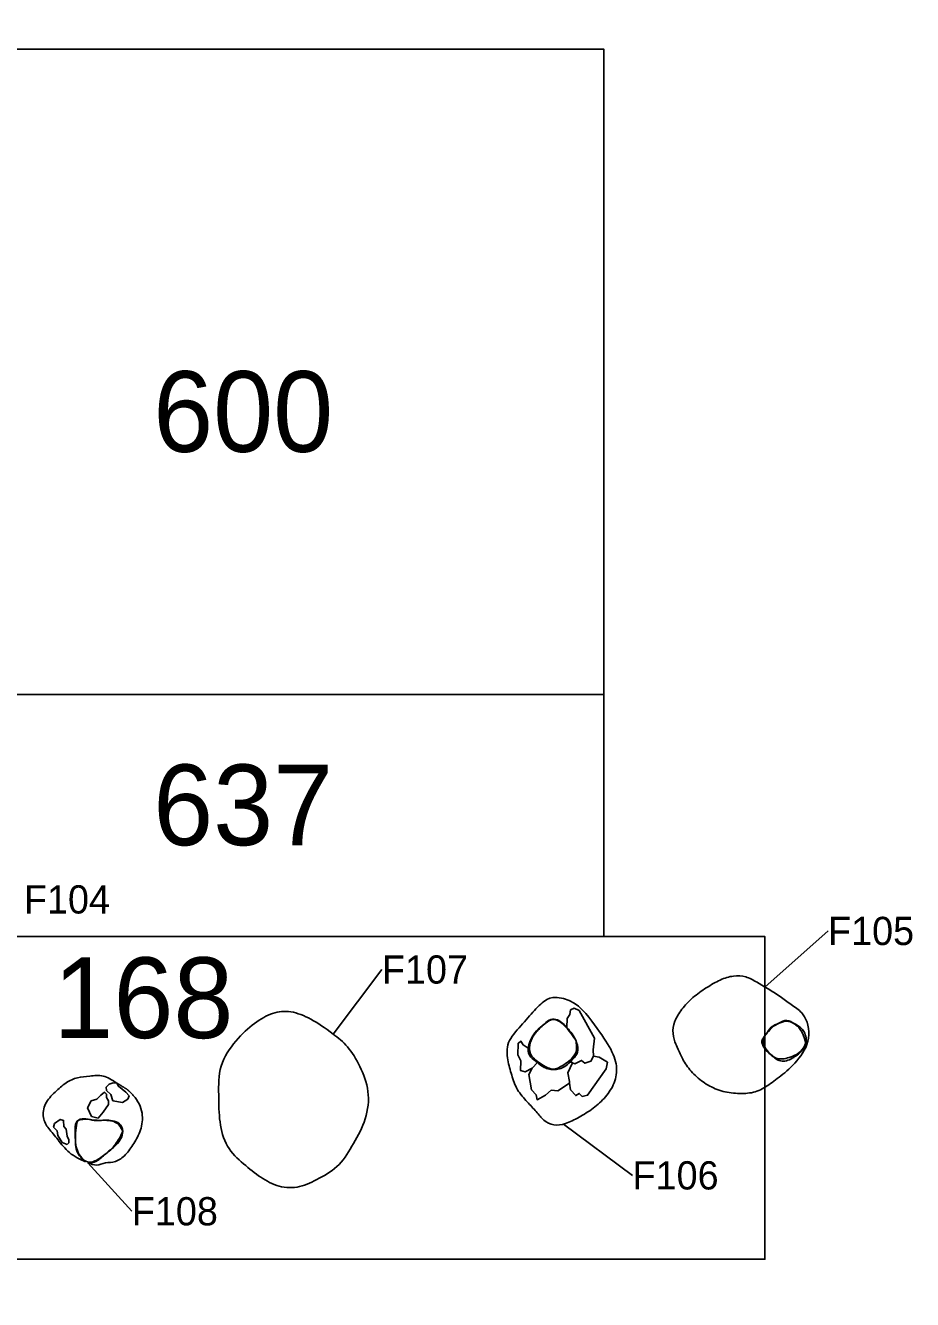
# Model space of a CAD drawing. Extents: x -471 to -328, y -279 to -247.
# Drawn here: x -339.17 to -328.17, y -277.5 to -261.71 of the extents above; entities that cross this region are included whole.
import ezdxf

# ---------------------------------------------------------------- set-up
doc = ezdxf.new("R2010")
doc.units = 0
for name, color, linetype in [('1796 Fenceline', 7, 'Continuous'), ('Feature Labels', 7, 'Continuous'), ('Limits of Excavation', 7, 'Continuous'), ('Other Features', 7, 'Continuous'), ('Quadrat Labels', 7, 'Continuous'), ('Quadrats-Garden Fence Excavations', 7, 'Continuous'), ('Quadrats-Wheeler Box', 7, 'Continuous'), ('Stone', 7, 'Continuous')]:
    doc.layers.add(name, color=color, linetype=linetype)

msp = doc.modelspace()

# ---------------------------------------------------------------- linework, layer by layer
at = {"layer": '1796 Fenceline'}
msp.add_line((-332.413, -274.901), (-332.422, -274.82), dxfattribs=at)
for points in [[(-332.457, -274.126), (-332.454, -274.018), (-332.419, -273.965), (-332.41, -273.91), (-332.364, -273.889), (-332.305, -273.919), (-332.115, -274.261), (-332.13, -274.404), (-332.127, -274.483)], [(-332.887, -274.632), (-332.975, -274.679), (-333.033, -274.661), (-333.027, -274.541), (-333.065, -274.465), (-333.062, -274.325), (-333.027, -274.299), (-332.998, -274.343), (-332.935, -274.385)], [(-332.127, -274.483), (-332.057, -274.495), (-331.954, -274.559), (-331.969, -274.641), (-332.2, -274.968), (-332.267, -274.983), (-332.302, -274.945), (-332.346, -274.971), (-332.413, -274.901)], [(-332.422, -274.82), (-332.567, -274.914), (-332.652, -274.905), (-332.72, -274.968), (-332.825, -275.024), (-332.837, -274.961), (-332.896, -274.9), (-332.926, -274.71), (-332.887, -274.632)], [(-338.266, -275.252), (-338.349, -275.231), (-338.399, -275.123), (-338.354, -275.038), (-338.285, -275.018), (-338.236, -274.967), (-338.19, -274.93), (-338.162, -274.956), (-338.162, -274.997), (-338.141, -275.035), (-338.141, -275.083), (-338.205, -275.177), (-338.266, -275.252)], [(-338.034, -274.818), (-338.016, -274.857), (-337.924, -274.93), (-337.885, -274.977), (-337.9, -275.016), (-337.965, -275.057), (-338.085, -275.035), (-338.111, -274.96), (-338.162, -274.909), (-338.169, -274.868), (-338.132, -274.831), (-338.083, -274.812), (-338.034, -274.818)], [(-338.65, -275.579), (-338.712, -275.553), (-338.768, -275.465), (-338.775, -275.409), (-338.82, -275.362), (-338.807, -275.319), (-338.738, -275.267), (-338.697, -275.28), (-338.691, -275.356), (-338.663, -275.39), (-338.652, -275.476), (-338.631, -275.521), (-338.633, -275.558), (-338.65, -275.579)]]:
    msp.add_lwpolyline(points, dxfattribs=at)
for points, degree in [([(-329.544, -273.946), (-329.58, -273.907), (-329.68, -273.844), (-329.809, -273.741), (-329.963, -273.649), (-330.098, -273.567), (-330.236, -273.49), (-330.39, -273.481), (-330.552, -273.531), (-330.729, -273.634), (-330.9, -273.753), (-331.037, -273.902), (-331.128, -274.05), (-331.152, -274.205), (-331.121, -274.297), (-331.104, -274.336)], 3), ([(-332.576, -273.757), (-332.605, -273.754), (-332.701, -273.756), (-332.858, -273.91), (-333.023, -274.104), (-333.213, -274.314), (-333.194, -274.535), (-333.142, -274.717), (-333.08, -274.906), (-332.945, -275.052), (-332.834, -275.173), (-332.745, -275.284), (-332.625, -275.348), (-332.474, -275.329), (-332.306, -275.244), (-332.127, -275.134), (-331.971, -274.992), (-331.859, -274.823), (-331.822, -274.607), (-331.909, -274.378), (-332.129, -274.072), (-332.352, -273.777), (-332.576, -273.757)], 3), ([(-331.104, -274.336), (-331.1, -274.346), (-331.063, -274.435), (-330.996, -274.573), (-330.868, -274.732), (-330.711, -274.846), (-330.524, -274.931), (-330.312, -274.95), (-330.116, -274.94), (-329.952, -274.84), (-329.789, -274.72), (-329.57, -274.528), (-329.406, -274.226), (-329.494, -274.001), (-329.544, -273.946)], 3), ([(-332.935, -274.385), (-332.932, -274.361), (-332.913, -274.296), (-332.863, -274.189), (-332.759, -274.107), (-332.676, -274.021), (-332.589, -274.023), (-332.521, -274.06), (-332.478, -274.102), (-332.457, -274.126)], 3), ([(-332.347, -274.286), (-332.429, -274.158), (-332.527, -274.061), (-332.604, -274.025), (-332.65, -274.025), (-332.747, -274.092), (-332.865, -274.21), (-332.916, -274.312), (-332.932, -274.44), (-332.834, -274.553), (-332.655, -274.65), (-332.593, -274.65), (-332.393, -274.533), (-332.322, -274.404), (-332.347, -274.286), (-332.347, -274.286), (-332.347, -274.286)], 3), ([(-330.038, -274.314), (-330.039, -274.304), (-330.038, -274.273), (-329.981, -274.212), (-329.934, -274.117), (-329.825, -274.075), (-329.73, -274.019), (-329.631, -274.085), (-329.513, -274.146), (-329.482, -274.264), (-329.494, -274.322)], 3), ([(-329.494, -274.322), (-329.535, -274.155), (-329.646, -274.074), (-329.726, -274.038), (-329.825, -274.071), (-329.917, -274.122), (-330, -274.229), (-330.036, -274.286), (-330, -274.393), (-329.905, -274.486), (-329.825, -274.536), (-329.616, -274.48), (-329.529, -274.399), (-329.494, -274.322), (-329.494, -274.322), (-329.494, -274.322)], 3), ([(-329.494, -274.322), (-329.5, -274.35), (-329.531, -274.412), (-329.635, -274.503), (-329.794, -274.574), (-329.917, -274.477), (-329.992, -274.414), (-330.034, -274.341), (-330.038, -274.314)], 3), ([(-338.034, -274.818), (-338.096, -274.779), (-338.202, -274.709), (-338.376, -274.732), (-338.524, -274.742), (-338.666, -274.804), (-338.802, -274.929), (-338.939, -275.064), (-338.962, -275.255), (-338.887, -275.38), (-338.766, -275.513), (-338.638, -275.69), (-338.493, -275.763), (-338.425, -275.792)], 3), ([(-337.832, -274.969), (-337.888, -274.907), (-337.96, -274.864), (-338.034, -274.818)], 2), ([(-338.397, -275.804), (-338.357, -275.821), (-338.286, -275.848), (-338.18, -275.798), (-338.053, -275.804), (-337.921, -275.711), (-337.824, -275.568), (-337.733, -275.408), (-337.701, -275.19), (-337.77, -275.037), (-337.832, -274.969)], 3), ([(-338.425, -275.792), (-338.442, -275.782), (-338.486, -275.739), (-338.538, -275.662), (-338.553, -275.551), (-338.548, -275.435), (-338.562, -275.324), (-338.495, -275.253), (-338.394, -275.26), (-338.291, -275.291), (-338.181, -275.272), (-338.092, -275.28), (-337.994, -275.307), (-337.964, -275.379), (-337.963, -275.416)], 3), ([(-337.963, -275.416), (-338.008, -275.317), (-338.094, -275.283), (-338.18, -275.276), (-338.272, -275.283), (-338.416, -275.261), (-338.506, -275.27), (-338.534, -275.298), (-338.551, -275.442), (-338.549, -275.558), (-338.532, -275.654), (-338.472, -275.751), (-338.403, -275.803), (-338.313, -275.796), (-338.19, -275.71), (-338.04, -275.579), (-337.963, -275.416), (-337.963, -275.416), (-337.963, -275.416)], 3), ([(-337.963, -275.416), (-337.96, -275.477), (-338.039, -275.596), (-338.179, -275.695), (-338.285, -275.798), (-338.37, -275.811), (-338.397, -275.804)], 3)]:
    msp.add_open_spline(points, degree=degree, dxfattribs=at)
at = {"layer": 'Feature Labels'}
for p, q in [((-329.218, -272.931), (-330, -273.626)), ((-334.749, -273.409), (-335.354, -274.209)), ((-331.642, -275.961), (-332.498, -275.326)), ((-337.85, -276.406), (-338.397, -275.804))]:
    msp.add_line(p, q, dxfattribs=at)
at = {"layer": 'Limits of Excavation'}
msp.add_lwpolyline([(-390.6, -277.5), (-380.6, -277.5), (-370.6, -277.5), (-370.6, -277), (-330, -277), (-330, -273), (-332, -273), (-332, -262), (-340, -262), (-340, -273), (-342, -273), (-342, -262), (-350, -262), (-350, -252), (-350.43, -252)], dxfattribs=at)
at = {"layer": 'Other Features'}
msp.add_open_spline([(-335.354, -274.209), (-335.458, -274.131), (-335.63, -274.014), (-335.881, -273.913), (-336.106, -273.938), (-336.324, -274.061), (-336.565, -274.281), (-336.779, -274.596), (-336.772, -274.969), (-336.77, -275.303), (-336.687, -275.615), (-336.463, -275.825), (-336.254, -275.99), (-336.031, -276.114), (-335.764, -276.12), (-335.532, -276.004), (-335.261, -275.844), (-335.102, -275.568), (-334.935, -275.27), (-334.895, -274.913), (-335.017, -274.601), (-335.169, -274.352), (-335.293, -274.255), (-335.354, -274.209)], degree=3, dxfattribs=at)
at = {"layer": 'Quadrats-Garden Fence Excavations'}
msp.add_lwpolyline([(-330, -273), (-340, -273), (-340, -277), (-330, -277)], close=True, dxfattribs=at)
at = {"layer": 'Quadrats-Wheeler Box'}
for p, q in [((-332, -270), (-332, -273)), ((-332, -273), (-340, -273))]:
    msp.add_line(p, q, dxfattribs=at)
msp.add_lwpolyline([(-332, -270), (-340, -270), (-340, -262), (-332, -262)], close=True, dxfattribs=at)
at = {"layer": 'Stone'}
for p, q in [((-332.127, -274.483), (-332.159, -274.544)), ((-332.822, -274.563), (-332.887, -274.632)), ((-332.887, -274.632), (-332.822, -274.563)), ((-332.446, -274.691), (-332.385, -274.564)), ((-332.385, -274.564), (-332.412, -274.552)), ((-332.358, -274.577), (-332.385, -274.564)), ((-332.276, -274.536), (-332.358, -274.577))]:
    msp.add_line(p, q, dxfattribs=at)
for points in [[(-332.412, -274.552), (-332.385, -274.564), (-332.358, -274.577), (-332.276, -274.536), (-332.232, -274.571), (-332.159, -274.544), (-332.127, -274.483), (-332.13, -274.404), (-332.115, -274.261), (-332.305, -273.919), (-332.364, -273.889), (-332.41, -273.91), (-332.419, -273.965), (-332.454, -274.018), (-332.457, -274.126)], [(-332.935, -274.385), (-332.998, -274.343), (-333.027, -274.299), (-333.062, -274.325), (-333.065, -274.465), (-333.027, -274.541), (-333.033, -274.661), (-332.975, -274.679), (-332.887, -274.632)], [(-332.413, -274.901), (-332.346, -274.971), (-332.302, -274.945), (-332.267, -274.983), (-332.2, -274.968), (-331.969, -274.641), (-331.954, -274.559), (-332.057, -274.495), (-332.127, -274.483)], [(-332.887, -274.632), (-332.926, -274.71), (-332.896, -274.9), (-332.837, -274.961), (-332.825, -275.024), (-332.72, -274.968), (-332.652, -274.905), (-332.567, -274.914), (-332.422, -274.82)], [(-332.385, -274.564), (-332.446, -274.691), (-332.425, -274.796), (-332.422, -274.82), (-332.413, -274.901)], [(-332.159, -274.544), (-332.232, -274.571), (-332.276, -274.536)], [(-332.422, -274.82), (-332.425, -274.796), (-332.446, -274.691)]]:
    msp.add_lwpolyline(points, dxfattribs=at)
for points in [[(-338.266, -275.252), (-338.349, -275.231), (-338.399, -275.123), (-338.354, -275.038), (-338.285, -275.018), (-338.236, -274.967), (-338.19, -274.93), (-338.162, -274.956), (-338.162, -274.997), (-338.141, -275.035), (-338.141, -275.083), (-338.205, -275.177)], [(-337.965, -275.057), (-338.085, -275.035), (-338.111, -274.96), (-338.162, -274.909), (-338.169, -274.868), (-338.132, -274.831), (-338.083, -274.812), (-338.034, -274.818), (-338.016, -274.857), (-337.924, -274.93), (-337.885, -274.977), (-337.9, -275.016)], [(-338.65, -275.579), (-338.712, -275.553), (-338.768, -275.465), (-338.775, -275.409), (-338.82, -275.362), (-338.807, -275.319), (-338.738, -275.267), (-338.697, -275.28), (-338.691, -275.356), (-338.663, -275.39), (-338.652, -275.476), (-338.631, -275.521), (-338.633, -275.558)]]:
    msp.add_lwpolyline(points, close=True, dxfattribs=at)
for points in [[(-332.457, -274.126), (-332.447, -274.136), (-332.406, -274.186), (-332.369, -274.239), (-332.347, -274.286)], [(-332.347, -274.286), (-332.33, -274.324), (-332.302, -274.416), (-332.363, -274.502), (-332.406, -274.545), (-332.412, -274.552)], [(-332.822, -274.563), (-332.826, -274.56), (-332.872, -274.523), (-332.935, -274.472), (-332.937, -274.404), (-332.935, -274.385)], [(-332.412, -274.552), (-332.464, -274.602), (-332.543, -274.653), (-332.7, -274.654), (-332.769, -274.604), (-332.822, -274.563)]]:
    msp.add_open_spline(points, degree=3, dxfattribs=at)

# ---------------------------------------------------------------- texts
at = {"layer": 'Feature Labels'}
for s, p in [('F104', (-339.188, -272.715)), ('F105', (-329.218, -273.106)), ('F107', (-334.749, -273.584)), ('F106', (-331.642, -276.136)), ('F108', (-337.85, -276.581))]:
    msp.add_text(s, height=0.35, dxfattribs=at).set_placement(p)
at = {"layer": 'Quadrat Labels'}
for s, p in [('600', (-337.585, -266.992)), ('637', (-337.585, -271.868)), ('168', (-338.822, -274.259))]:
    msp.add_text(s, height=1, dxfattribs=at).set_placement(p)

doc.saveas('drawing.dxf')
